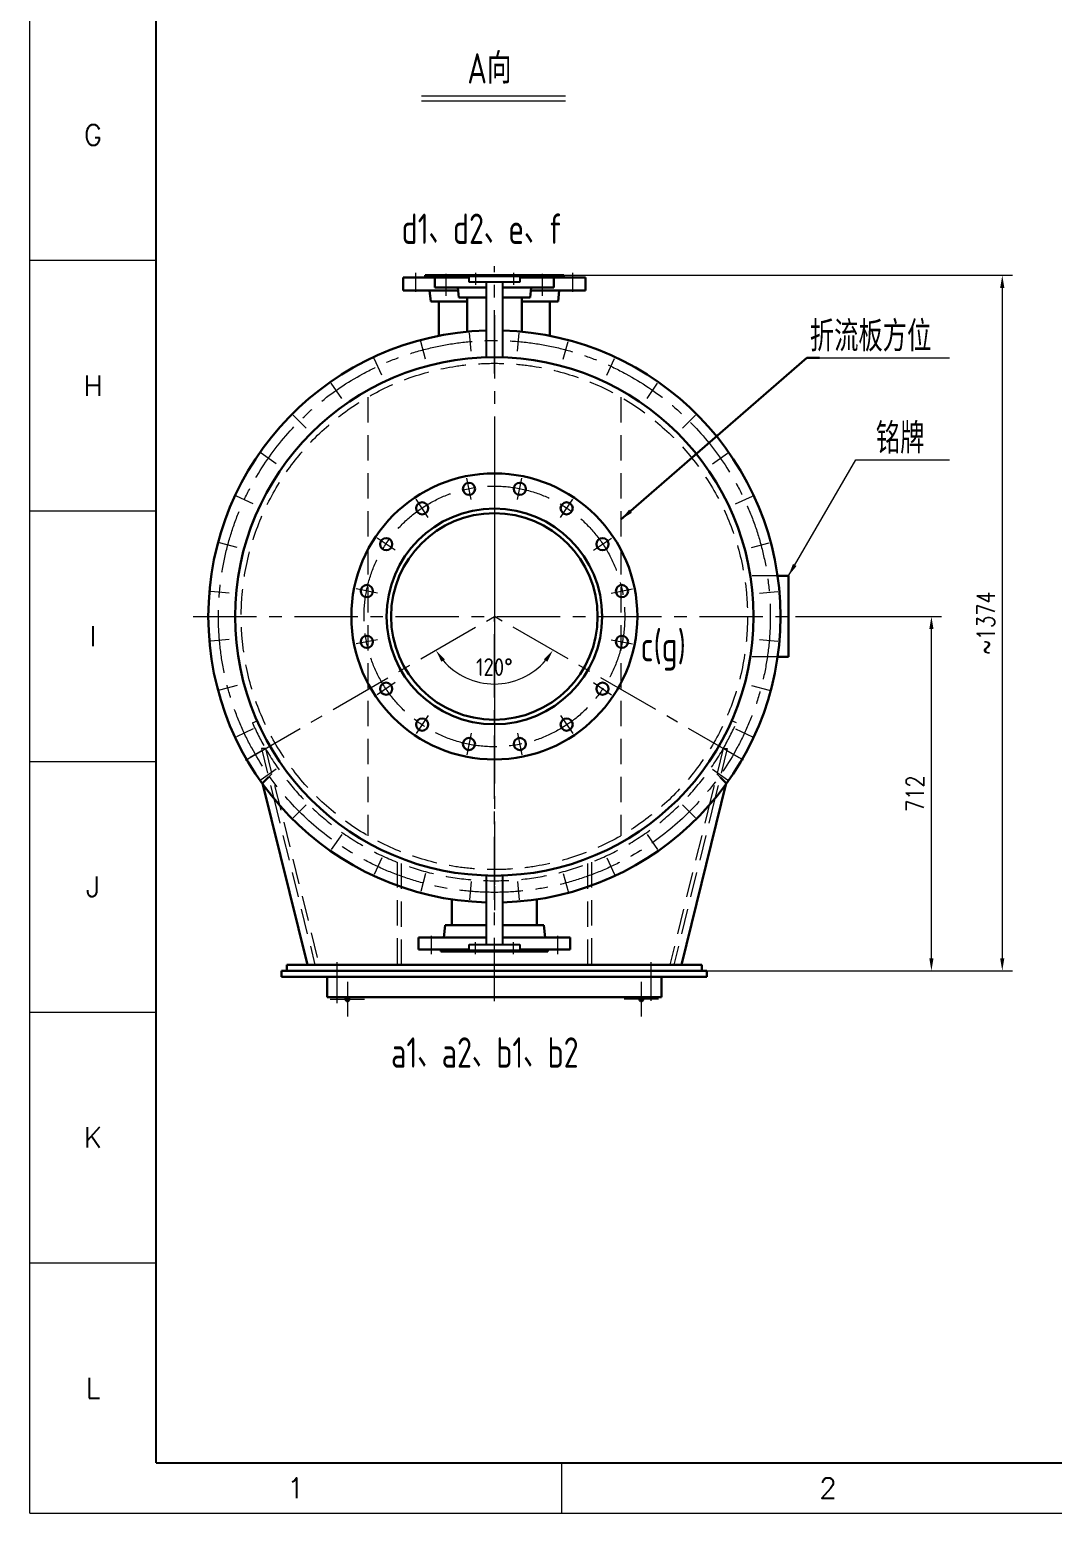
# Model space of a CAD drawing. Header units: millimetres. Extents: x -250 to 8160, y -100 to 5840.
# Drawn here: x -250 to 1772, y -100 to 2830 of the extents above; entities that cross this region are included whole.
import ezdxf
from ezdxf.enums import TextEntityAlignment as Align

# ---------------------------------------------------------------- set-up
doc = ezdxf.new("R2010")
doc.units = ezdxf.units.MM
doc.header["$LTSCALE"] = 100
doc.linetypes.add('CENTER', pattern=[2, 1.25, -0.25, 0.25, -0.25])
doc.linetypes.add('DASHED', pattern=[0.75, 0.5, -0.25])
for name, color, linetype, lineweight in [('1轮廓实线层', 7, 'Continuous', 30), ('2细线层', 4, 'Continuous', 20), ('3中心线层', 1, 'CENTER', 20), ('4虚线层', 6, 'DASHED', 20), ('7标注层', 4, 'Continuous', 20)]:
    doc.layers.add(name, color=color, linetype=linetype, lineweight=lineweight)
doc.layers.add('6文字层', color=3, linetype='Continuous')
doc.layers.add('图框层', color=7, linetype='Continuous')
doc.styles.add('PC_TEXTSTYLE', font='isocp.shx', dxfattribs={"width": 0.8, "bigfont": 'hzfs.shx'})
doc.styles.add('TH_GBDIM', font='romans.shx', dxfattribs={"width": 0.8, "bigfont": 'gbcbig.shx'})
doc.styles.add('工程字', font='gbenor.shx', dxfattribs={"bigfont": 'gbcbig.shx'})
doc.dimstyles.new('TH_GBDIM', dxfattribs={"dimscale": 10, "dimtxt": 3.5, "dimasz": 2.5, "dimexe": 2, "dimexo": 0, "dimgap": 1.5, "dimtad": 1, "dimdec": 0, "dimzin": 0, "dimdsep": 46, "dimtxsty": 'TH_GBDIM', "dimcen": 2.5, "dimclrd": 130, "dimclre": 130, "dimclrt": 3, "dimadec": 0, "dimazin": 0, "dimtfac": 0.714286, "dimtdec": 0, "dimtmove": 0, "dimatfit": 3, "dimfxl": 0, "dimtzin": 0, "dimlwd": -1, "dimlwe": -1, "dimarcsym": 0})
doc.dimstyles.new('TH_GBDIM1', dxfattribs={"dimscale": 10, "dimtxt": 3.5, "dimasz": 2.5, "dimexe": 2, "dimexo": 0, "dimgap": 1.5, "dimtad": 1, "dimtih": 1, "dimtoh": 1, "dimdec": 1, "dimzin": 0, "dimdsep": 46, "dimtxsty": '工程字', "dimcen": 2.5, "dimclrd": 130, "dimclre": 130, "dimclrt": 3, "dimadec": 0, "dimazin": 0, "dimtfac": 0.714286, "dimtdec": 1, "dimtmove": 0, "dimatfit": 3, "dimfxl": 0, "dimtzin": 0, "dimlwd": -1, "dimlwe": -1, "dimarcsym": 0})

# ---------------------------------------------------------------- blocks, each defined once
blk = doc.blocks.new('*D43')
at = {"layer": '7标注层', "color": 130}
for p, q in [((1262.9, 1671.4), (1551.1, 1671.4)), ((1531.1, 996.5), (1531.1, 1646.4)), ((1087.7, 971.5), (1551.1, 971.5))]:
    blk.add_line(p, q, dxfattribs=at)
for points in [[(1527, 1646.4), (1535.3, 1646.4), (1531.1, 1671.4)], [(1527, 996.5), (1535.3, 996.5), (1531.1, 971.5)]]:
    blk.add_solid(points, dxfattribs=at)
at = {"layer": 'Defpoints', "color": 0}
for p in [(1262.9, 1671.4), (1531.1, 1671.4), (1087.7, 971.5)]:
    blk.add_point(p, dxfattribs=at)
at = {"layer": '7标注层', "color": 3, "insert": (1498.6, 1321.5), "char_height": 35, "attachment_point": 5, "rotation": 90, "style": 'TH_GBDIM'}
blk.add_mtext('712', dxfattribs=at)
blk = doc.blocks.new('*D44')
at = {"layer": '7标注层', "color": 130}
for p, q in [((804.9, 2345.4), (1691.1, 2345.4)), ((1671.1, 2320.4), (1671.1, 996.5)), ((1551.1, 971.5), (1691.1, 971.5))]:
    blk.add_line(p, q, dxfattribs=at)
for points in [[(1666.9, 2320.4), (1675.2, 2320.4), (1671.1, 2345.4)], [(1666.9, 996.5), (1675.2, 996.5), (1671.1, 971.5)]]:
    blk.add_solid(points, dxfattribs=at)
at = {"layer": 'Defpoints', "color": 0}
for p in [(804.9, 2345.4), (1551.1, 971.5), (1671.1, 971.5)]:
    blk.add_point(p, dxfattribs=at)
at = {"layer": '7标注层', "color": 3, "insert": (1638.6, 1658.4), "char_height": 35, "attachment_point": 5, "rotation": 90, "style": 'TH_GBDIM'}
blk.add_mtext('~1374', dxfattribs=at)
blk = doc.blocks.new('*D67')
at = {"layer": '7标注层', "color": 130}
blk.add_arc((667.9, 1671.4), 133.5, 220.7418, 319.2582, dxfattribs=at)
for points in [[(563.3, 1581.9), (570.1, 1586.7), (552.2, 1604.7)], [(765.7, 1586.7), (772.5, 1581.9), (783.5, 1604.7)]]:
    blk.add_solid(points, dxfattribs=at)
at = {"layer": 'Defpoints', "color": 0}
for p in [(667.9, 1671.4), (667.9, 1671.4), (622.2, 1546), (176, 1387.4), (1159.8, 1387.4)]:
    blk.add_point(p, dxfattribs=at)
at = {"layer": '7标注层', "color": 3, "insert": (667.9, 1571.4), "char_height": 35, "attachment_point": 5, "style": '工程字'}
blk.add_mtext('120°', dxfattribs=at)

msp = doc.modelspace()

# ---------------------------------------------------------------- linework, layer by layer
for p, q in [((638.88, 2345.42), (696.88, 2345.42)), ((638.88, 2345.42), (638.88, 2343.42)), ((696.88, 2345.42), (696.88, 2343.42)), ((617.88, 2343.42), (717.88, 2343.42)), ((617.88, 2331.42), (617.88, 2343.42)), ((717.88, 2331.42), (617.88, 2331.42)), ((651.88, 2331.42), (651.88, 2183.42)), ((683.88, 2331.42), (683.88, 2183.42)), ((717.88, 2343.42), (717.88, 2331.42)), ((651.88, 1159.7), (651.88, 1023.42)), ((683.88, 1159.7), (683.88, 1023.42)), ((617.88, 1023.42), (717.88, 1023.42)), ((617.88, 1011.42), (617.88, 1023.42)), ((717.88, 1011.42), (617.88, 1011.42)), ((638.88, 1009.42), (638.88, 1011.42)), ((696.88, 1009.42), (638.88, 1009.42)), ((696.88, 1009.42), (696.88, 1011.42)), ((717.88, 1023.42), (717.88, 1011.42))]:
    msp.add_line(p, q)
at = {"layer": '1轮廓实线层'}
for p, q in [((530.88, 2340.92), (530.88, 2345.42)), ((530.88, 2345.42), (804.88, 2345.42)), ((593.38, 2345.42), (742.38, 2345.42)), ((593.38, 2340.92), (593.38, 2345.42)), ((742.38, 2340.92), (742.38, 2345.42)), ((804.88, 2340.92), (804.88, 2345.42)), ((487.88, 2315.42), (487.88, 2340.92)), ((487.88, 2340.92), (617.88, 2340.92)), ((596.01, 2315.42), (487.88, 2315.42)), ((539.88, 2315.42), (542.19, 2293.42)), ((550.38, 2321.42), (550.38, 2340.92)), ((617.88, 2340.92), (550.38, 2340.92)), ((550.38, 2321.42), (651.88, 2321.42)), ((595.38, 2321.42), (597.48, 2301.42)), ((683.88, 2321.42), (785.38, 2321.42)), ((785.38, 2340.92), (717.88, 2340.92)), ((717.88, 2340.92), (847.88, 2340.92)), ((740.38, 2321.42), (738.28, 2301.42)), ((847.88, 2315.42), (739.75, 2315.42)), ((785.38, 2340.92), (785.38, 2321.42)), ((795.88, 2315.42), (793.57, 2293.42)), ((847.88, 2340.92), (847.88, 2315.42)), ((542.19, 2293.42), (613.88, 2293.42)), ((558.33, 2225.73), (558.33, 2293.42)), ((597.48, 2301.42), (651.88, 2301.42)), ((613.88, 2233.86), (613.88, 2301.42)), ((683.88, 2301.42), (738.28, 2301.42)), ((721.88, 2233.86), (721.88, 2301.42)), ((721.88, 2293.42), (793.57, 2293.42)), ((777.43, 2225.73), (777.43, 2293.42)), ((1248.59, 1751.45), (1227.05, 1751.45)), ((1248.59, 1671.45), (1248.59, 1751.45)), ((1248.59, 1671.45), (1248.59, 1591.45)), ((1248.59, 1591.45), (1227.05, 1591.45)), ((221.78, 1354.04), (209.76, 1342.01)), ((1113.97, 1354.04), (1126, 1342.01)), ((209.76, 1342.01), (298.55, 983.46)), ((1126, 1342.01), (1037.21, 983.46)), ((583.73, 1112.75), (583.73, 1061.42)), ((752.03, 1112.75), (752.03, 1061.42)), ((567.88, 1037.42), (570.4, 1061.42)), ((651.88, 1061.42), (570.4, 1061.42)), ((765.36, 1061.42), (683.88, 1061.42)), ((767.88, 1037.42), (765.36, 1061.42)), ((517.88, 1013.92), (517.88, 1037.42)), ((517.88, 1037.42), (651.88, 1037.42)), ((683.88, 1037.42), (817.88, 1037.42)), ((817.88, 1037.42), (817.88, 1013.92)), ((617.88, 1013.92), (517.88, 1013.92)), ((562.38, 1013.92), (562.38, 1009.42)), ((773.38, 1009.42), (562.38, 1009.42)), ((565.88, 1012.92), (565.88, 1009.42)), ((583.23, 1012.92), (565.88, 1012.92)), ((617.88, 1012.92), (583.23, 1012.92)), ((817.88, 1013.92), (717.88, 1013.92)), ((752.53, 1012.92), (717.88, 1012.92)), ((752.53, 1012.92), (769.88, 1012.92)), ((769.88, 1012.92), (769.88, 1009.42)), ((773.38, 1013.92), (773.38, 1009.42)), ((247.67, 971.46), (1087.67, 971.46)), ((247.67, 959.46), (247.67, 971.46)), ((257.67, 971.46), (257.67, 983.46)), ((257.67, 983.46), (1077.67, 983.46)), ((1077.67, 971.46), (1077.67, 983.46)), ((1087.67, 959.46), (1087.67, 971.46)), ((247.67, 959.46), (1087.67, 959.46)), ((337.67, 919.46), (337.67, 959.46)), ((997.67, 919.46), (997.67, 959.46)), ((337.67, 919.46), (997.67, 919.46))]:
    msp.add_line(p, q, dxfattribs=at)
for centre, radius in [((667.88, 1671.45), 512), ((667.88, 1671.45), 282.5), ((617.76, 1923.41), 12), ((718, 1923.41), 12), ((667.88, 1671.45), 213), ((525.15, 1885.05), 12), ((810.6, 1885.05), 12), ((667.88, 1671.45), 204), ((454.27, 1814.17), 12), ((881.48, 1814.17), 12), ((415.91, 1721.57), 12), ((919.84, 1721.57), 12), ((415.91, 1621.33), 12), ((919.84, 1621.33), 12), ((454.27, 1528.72), 12), ((881.48, 1528.72), 12), ((525.15, 1457.84), 12), ((810.6, 1457.84), 12), ((617.76, 1419.48), 12), ((718, 1419.48), 12), ((377.67, 915.46), 4), ((958.08, 915.46), 4)]:
    msp.add_circle(centre, radius, dxfattribs=at)
for start, end in [(91.62275, 268.37725), (271.62275, 88.37725)]:
    msp.add_arc((667.88, 1671.45), 565, start, end, dxfattribs=at)
at = {"layer": '2细线层'}
for p, q in [((-250, -100), (-250, 5840)), ((524.05, 2690.11), (808.69, 2690.11)), ((-250, 2375), (0, 2375)), ((-250, 1880), (0, 1880)), ((-250, 1385), (0, 1385)), ((-250, 890), (0, 890)), ((-250, 395), (0, 395)), ((-250, -100), (-250, 0)), ((801.25, -100), (801.25, 0)), ((-250, -100), (8160, -100)), ((-250, -100), (0, -100))]:
    msp.add_line(p, q, dxfattribs=at)
at = {"layer": '2细线层', "color": 1}
msp.add_line((524.05, 2700.04), (808.69, 2700.04), dxfattribs=at)
at = {"layer": '3中心线层'}
for p, q in [((512.88, 2312.42), (512.88, 2350.42)), ((572.88, 2304.42), (572.88, 2348.42)), ((630.38, 2350.42), (630.38, 2326.42)), ((667.88, 2151.4), (667.88, 2363.34)), ((705.38, 2350.42), (705.38, 2326.42)), ((762.88, 2304.42), (762.88, 2348.42)), ((822.88, 2312.42), (822.88, 2350.42)), ((667.88, 2266.45), (667.88, 1076.45)), ((622.05, 2195.25), (618.88, 2231.5)), ((667.88, 2204.17), (667.88, 2228.99)), ((713.7, 2195.25), (716.88, 2231.5)), ((531.79, 2179.34), (522.37, 2214.48)), ((803.97, 2179.34), (813.38, 2214.48)), ((445.66, 2147.99), (430.29, 2180.97)), ((890.09, 2147.99), (905.47, 2180.97)), ((366.29, 2102.16), (345.42, 2131.97)), ((969.47, 2102.16), (990.34, 2131.97)), ((296.08, 2043.25), (270.35, 2068.98)), ((1039.68, 2043.25), (1065.41, 2068.98)), ((237.16, 1973.04), (207.36, 1993.91)), ((1098.59, 1973.04), (1128.4, 1993.91)), ((621.96, 1902.28), (613.55, 1944.55)), ((667.88, 1953.95), (667.88, 1388.95)), ((713.79, 1902.28), (722.2, 1944.55)), ((191.34, 1893.66), (158.36, 1909.04)), ((1144.42, 1893.66), (1177.4, 1909.04)), ((537.12, 1867.14), (513.18, 1902.97)), ((798.63, 1867.14), (822.58, 1902.97)), ((159.99, 1807.54), (124.84, 1816.95)), ((472.19, 1802.2), (436.35, 1826.15)), ((863.57, 1802.2), (899.4, 1826.15)), ((1175.77, 1807.54), (1210.91, 1816.95)), ((144.07, 1717.28), (107.83, 1720.45)), ((437.05, 1717.36), (394.78, 1725.77)), ((898.71, 1717.36), (940.98, 1725.77)), ((1191.68, 1717.28), (1227.93, 1720.45)), ((72.88, 1671.45), (1262.88, 1671.45)), ((175.98, 1387.45), (667.88, 1671.45)), ((667.88, 911.45), (667.88, 1671.45)), ((1159.78, 1387.45), (667.88, 1671.45)), ((144.07, 1625.62), (107.83, 1622.45)), ((437.05, 1625.53), (394.78, 1617.13)), ((898.71, 1625.53), (940.98, 1617.13)), ((1191.68, 1625.62), (1227.93, 1622.45)), ((159.99, 1535.36), (124.84, 1525.94)), ((472.19, 1540.69), (436.35, 1516.75)), ((863.57, 1540.69), (899.4, 1516.75)), ((1175.77, 1535.36), (1210.91, 1525.94)), ((537.12, 1475.76), (513.18, 1439.93)), ((798.63, 1475.76), (822.58, 1439.93)), ((191.34, 1449.23), (158.36, 1433.86)), ((621.96, 1440.62), (613.55, 1398.35)), ((713.79, 1440.62), (722.2, 1398.35)), ((1144.42, 1449.23), (1177.4, 1433.86)), ((206.53, 1405.09), (185.03, 1392.68)), ((1129.23, 1405.09), (1150.73, 1392.68)), ((237.16, 1369.86), (207.36, 1348.99)), ((1098.59, 1369.86), (1128.4, 1348.99)), ((296.08, 1299.65), (270.35, 1273.92)), ((1039.68, 1299.65), (1065.41, 1273.92)), ((366.29, 1240.73), (345.42, 1210.93)), ((969.47, 1240.73), (990.34, 1210.93)), ((445.66, 1194.91), (430.29, 1161.93)), ((890.09, 1194.91), (905.47, 1161.93)), ((531.79, 1163.56), (522.37, 1128.41)), ((622.05, 1147.64), (618.88, 1111.4)), ((713.7, 1147.64), (716.88, 1111.4)), ((803.97, 1163.56), (813.38, 1128.41)), ((667.88, 1138.73), (667.88, 1113.9)), ((542.88, 1040.42), (542.88, 1004.42)), ((630.38, 1004.42), (630.38, 1028.42)), ((705.38, 1004.42), (705.38, 1028.42)), ((792.88, 1040.42), (792.88, 1004.42)), ((357.67, 907.52), (357.67, 988.46)), ((977.67, 912.28), (977.67, 988.46)), ((377.67, 949.46), (377.67, 881.46)), ((958.08, 949.46), (958.08, 881.46)), ((343.67, 915.46), (411.67, 915.46)), ((992.08, 915.46), (924.08, 915.46))]:
    msp.add_line(p, q, dxfattribs=at)
for radius in [545, 257.5]:
    msp.add_circle((667.88, 1671.45), radius, dxfattribs=at)
at = {"layer": '4虚线层'}
for p, q in [((417.88, 2104.46), (417.88, 1238.44)), ((917.88, 2104.46), (917.88, 1238.44)), ((1227.05, 1751.45), (1173.59, 1751.45)), ((1227.05, 1591.45), (1173.59, 1591.45)), ((189.95, 1461.53), (199.1, 1465.55)), ((1145.81, 1461.53), (1136.65, 1465.55)), ((215.81, 1410.45), (207.81, 1410.45)), ((207.81, 1410.45), (232.29, 1311.6)), ((215.81, 1410.45), (321.55, 983.46)), ((1119.94, 1410.45), (1095.47, 1311.6)), ((1127.94, 1410.45), (1103.47, 1311.6)), ((1119.94, 1410.45), (1127.94, 1410.45)), ((228.19, 1360.45), (221.78, 1354.04)), ((1107.56, 1360.45), (1113.97, 1354.04)), ((232.29, 1311.6), (313.55, 983.46)), ((1095.47, 1311.6), (1014.21, 983.46)), ((1103.47, 1311.6), (1022.21, 983.46)), ((475.67, 1186.14), (475.67, 983.46)), ((483.67, 1183.34), (483.67, 983.46)), ((851.67, 1183.34), (851.67, 983.46)), ((859.67, 1186.14), (859.67, 983.46))]:
    msp.add_line(p, q, dxfattribs=at)
msp.add_circle((667.88, 1671.45), 500, dxfattribs=at)
for start, end in [(203.71253, 210), (330, 336.28747), (210, 330)]:
    msp.add_arc((667.88, 1671.45), 522, start, end, dxfattribs=at)
at = {"layer": '7标注层'}
msp.add_line((1310.37, 2181.96), (1566.73, 2181.96), dxfattribs=at)
at = {"layer": '图框层'}
for q in [(0, 5740), (8060, 0)]:
    msp.add_line((0, 0), q, dxfattribs=at)

# ---------------------------------------------------------------- texts
at = {"layer": '6文字层', "style": 'PC_TEXTSTYLE', "width": 0.8}
for s, p in [('A向', (614.61, 2724.04)), ('d1、d2、e、f', (484.66, 2407.22)), ('折流板方位', (1290.97, 2194.78)), ('铭牌', (1421.28, 1993.27)), ('c(g)', (956.67, 1582.71)), ('a1、a2、b1、b2', (463.8, 780.13))]:
    msp.add_text(s, height=60, dxfattribs=at).set_placement(p)
at = {"layer": '6文字层', "style": 'TH_GBDIM'}
for s, p in [('G', (-125, 2622.5)), ('H', (-125, 2127.5)), ('I', (-125, 1632.5)), ('J', (-125, 1137.5)), ('K', (-125, 642.5)), ('L', (-125, 147.5)), ('1', (275.62, -50)), ('2', (1326.88, -50))]:
    msp.add_text(s, height=40, dxfattribs=at).set_placement(p, align=Align.MIDDLE)

# ---------------------------------------------------------------- dimensions: what is measured, and where the dimension line sits
at = {"layer": '7标注层'}
for base, p1, p2, text, picture, middle in [((1671.07, 971.46), (804.88, 2345.42), (1551.14, 971.46), '~1374', '*D44', (1638.57, 1658.44)), ((1531.14, 1671.45), (1087.67, 971.46), (1262.88, 1671.45), '712', '*D43', (1498.64, 1321.45))]:
    dim = msp.add_linear_dim(base=base, p1=p1, p2=p2, angle=90, text=text, dimstyle='TH_GBDIM', dxfattribs=at)
    dim.commit()
    dim.dimension.update_dxf_attribs({"geometry": picture, "text_midpoint": middle})
dim = msp.add_angular_dim_2l(base=(622.2, 1545.96), line1=((1159.78, 1387.45), (667.88, 1671.45)), line2=((175.98, 1387.45), (667.88, 1671.45)), dimstyle='TH_GBDIM1', dxfattribs=at)
dim.commit()
dim.dimension.update_dxf_attribs({"geometry": '*D67', "text_midpoint": (667.88, 1571.37)})

# ---------------------------------------------------------------- leaders
at = {"layer": '1轮廓实线层'}
msp.add_leader([(917.88, 1862.87), (1285.37, 2181.96), (1310.37, 2181.96)], dimstyle='TH_GBDIM', override={"dimgap": 1.5, "dimtad": 0}, dxfattribs=at)
at = {"layer": '7标注层'}
msp.add_leader([(1248.59, 1751.45), (1381.54, 1980.46), (1566.73, 1980.46)], dimstyle='TH_GBDIM1', override={"dimgap": 1.5, "dimtad": 0}, dxfattribs=at)

doc.saveas('drawing.dxf')
